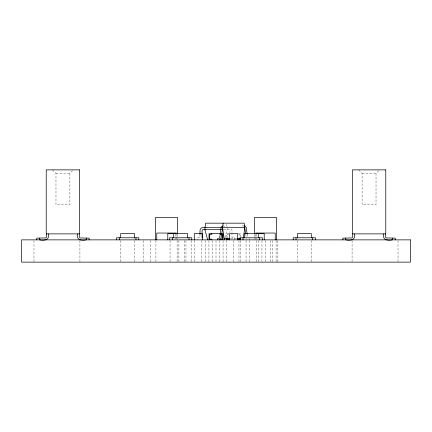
<?xml version="1.0" encoding="UTF-8"?>
<svg xmlns="http://www.w3.org/2000/svg" width="432" height="432" viewBox="0 0 432 432"><rect width="100%" height="100%" fill="white"/><g stroke="black" fill="none" stroke-linecap="round" stroke-linejoin="round"><path stroke-width="0.32" stroke-dasharray="2.16 1.62" d="M225.002 237.411L227.135 229.43L227.135 227.34M52.493 169.868L55.971 173.351L55.971 204.66L69.887 204.66L69.887 173.351L73.364 169.868M358.636 169.868L362.113 173.351L362.113 204.66L376.029 204.66L376.029 173.351L379.507 169.868M55.971 173.351L69.887 173.351M362.113 173.351L376.029 173.351M223.144 225.952L224.073 225.952L224.073 227.34M244.199 225.952L242.023 225.952L242.023 226.881M223.76 229.43L228.523 229.43A1.393 1.393 0 0 1 229.916 230.818L229.916 232.805M228.944 233.604L226.714 233.604L226.714 237.362M238.405 233.604L240.629 233.604L240.629 237.362M228.976 234.301L227.41 234.301L227.41 237.341M238.891 234.301L239.933 234.301L239.933 237.341M230.704 238.475L237.303 238.475M246.888 239.242L246.505 238.702M226.654 224.359L227.038 226.746M247.158 234.079L247.601 237.244M245.781 234.274L246.137 236.806M398.029 240.538L398.029 262.132M352.08 240.538L352.08 262.132M311.434 240.538L311.434 262.132M297.297 240.538L297.297 262.132M277.857 240.538L277.857 262.132M276.086 240.538L276.086 262.132M272.554 240.538L272.554 262.132M270.783 240.538L270.783 262.132M265.486 240.538L265.486 262.132M261.949 240.538L261.949 262.132M258.417 240.538L258.417 262.132M256.646 240.538L256.646 262.132M256.149 234.23L256.149 239.242M255.744 234.284L255.744 239.247M254.351 234.468L254.351 239.193M249.696 238.475L249.696 239.868M249.577 240.538L249.577 262.132M246.046 240.538L246.046 262.132M240.743 240.538L240.743 262.132M238.977 240.538L238.977 262.132M234.787 239.863L234.787 237.778L232.016 237.519L231.979 230.364A3.483 3.483 0 0 0 230.985 228.355M233.674 240.538L233.674 262.132M226.606 240.538L226.606 262.132M223.069 240.538L223.069 262.132M219.537 240.538L219.537 262.132M216 240.538L216 262.132M212.463 240.538L212.463 262.132M208.931 240.538L208.931 262.132M205.394 240.538L205.394 262.132M201.863 240.538L201.863 262.132M200 234.058L199.967 237.562L197.213 237.778L197.213 239.863M194.794 240.538L194.794 262.132M191.257 240.538L191.257 262.132M185.954 240.538L185.954 262.132M184.189 240.538L184.189 262.132M178.886 240.538L178.886 262.132M177.649 234.468L177.649 239.193M177.12 240.538L177.12 262.132M176.256 233.048L176.256 239.247M175.851 234.23L175.851 239.242M170.051 240.538L170.051 262.132M155.914 240.538L155.914 262.132M150.611 240.538L150.611 262.132M143.543 240.538L143.543 262.132M134.703 240.538L134.703 262.132M120.566 240.538L120.566 262.132M79.92 240.538L79.92 262.132M33.971 240.538L33.971 262.132"/><path stroke-width="0.65" d="M46.58 233.879L46.559 236.974L45.884 237.94L36.769 238.124L36.769 239.863M352.723 233.879L352.701 236.974L352.026 237.94L342.911 238.124L342.911 239.863M48.319 233.879C49.842 239.998 44.447 240.921 39.55 239.863L39.55 238.124M354.461 233.879C355.984 239.998 350.584 240.921 345.692 239.863L345.692 238.124M230.045 238.475L224.105 238.475L222.539 227.34L223.128 223.166M243.335 237.821L244.804 227.34L244.22 223.166L205.535 223.166L204.865 229.43L207.652 239.863M224.348 239.863L224.84 238.021M222.734 227.48L220.963 238.394L220.207 239.458L218.965 239.868M223.144 225.952L221.908 226.357L221.152 227.426L219.629 237.983L219.181 238.442L217.647 238.475L217.647 239.868M221.735 227.34L203.024 227.367A3.483 3.483 0 0 0 200.021 230.364L200 234.058M222.539 227.34L244.804 227.34M223.085 229.43L203.477 229.43A1.393 1.393 0 0 0 202.084 230.818L202.084 237.433A2.435 2.435 0 0 1 202.003 238.059M176.256 233.048L156.773 233.048L156.773 239.863M255.744 233.048L275.227 233.048L275.227 239.863M79.277 233.879L79.299 236.974L79.974 237.94L89.089 238.124L89.089 239.863M385.42 233.879L385.441 236.974L386.116 237.94L395.231 238.124L395.231 239.863M237.303 238.475L240.602 238.475M244.199 225.952L245.441 226.357L246.197 227.426L247.158 234.079M244.696 227.551L245.689 233.636M383.681 233.879C382.158 239.998 387.553 240.921 392.45 239.863L392.45 238.124M77.539 233.879C76.016 239.998 81.416 240.921 86.308 239.863L86.308 238.124M315.495 239.863L315.495 237.778L293.231 237.778L293.231 239.863M312.714 237.778L312.714 239.863M311.321 237.778L311.321 233.604L297.405 233.604L297.405 237.778M296.012 237.778L296.012 239.863M276.615 239.863L276.615 217.598L254.351 217.598L254.351 233.793M264.217 239.863L264.217 233.604L244.388 233.604L244.388 237.778M262.478 239.863L262.478 237.778L240.214 237.778L240.214 239.863M259.697 237.778L259.697 239.863M258.304 233.604L258.304 237.778M242.995 237.778L242.995 239.863M239.933 237.951L239.933 239.171L237.848 239.171L237.848 239.863M237.708 239.863L237.708 233.604L229.635 233.604L229.635 239.863M229.5 239.863L229.5 239.171L227.41 239.171L227.41 237.951M226.714 237.989L226.714 239.863M222.955 239.863L222.955 233.604L209.045 233.604L209.045 239.863M220.174 233.604L220.174 234.301L222.264 234.301L222.264 239.171L220.174 239.171L220.174 239.863M211.826 233.604L211.826 234.301L209.736 234.301L209.736 239.171L211.826 239.171L211.826 239.863M202.365 239.863L202.365 233.604L194.292 233.604L194.292 239.863M191.786 239.863L191.786 237.778L169.522 237.778L169.522 239.863M189.005 237.778L189.005 239.863M187.612 237.778L187.612 233.604L167.783 233.604L167.783 239.863M177.649 233.793L177.649 217.598L155.385 217.598L155.385 239.863M173.696 233.604L173.696 237.778M172.303 237.778L172.303 239.863M138.769 239.863L138.769 237.778L116.505 237.778L116.505 239.863M135.988 237.778L135.988 239.863M134.595 237.778L134.595 233.604L120.679 233.604L120.679 237.778M119.286 237.778L119.286 239.863M79.628 169.868L46.229 169.868L46.229 233.879L79.628 233.879L79.628 169.868M385.771 169.868L352.372 169.868L352.372 233.879L385.771 233.879L385.771 169.868M410.4 239.863L21.6 239.863L21.6 262.132L410.4 262.132L410.4 239.863"/></g></svg>
